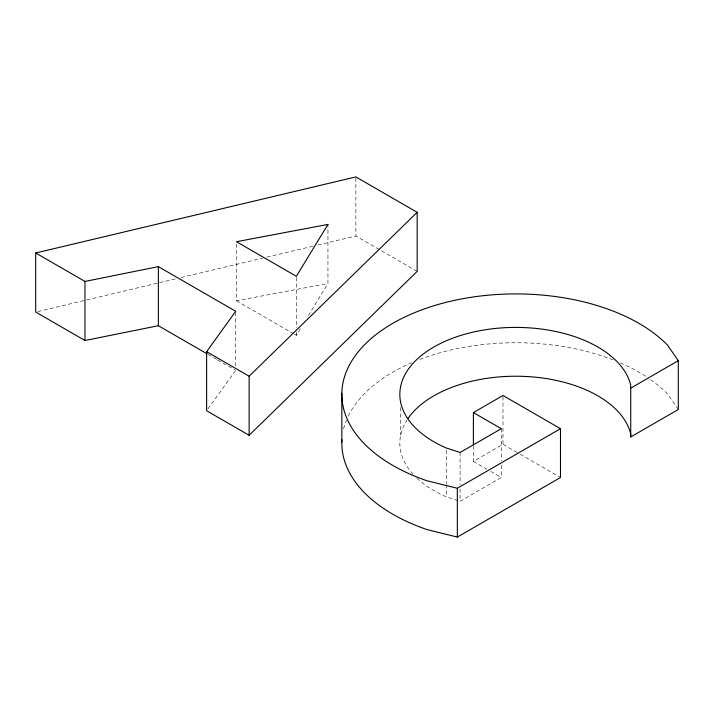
<?xml version="1.0" encoding="UTF-8"?>
<svg xmlns="http://www.w3.org/2000/svg" width="714" height="714" viewBox="0 0 714 714"><rect width="100%" height="100%" fill="white"/><g stroke="black" fill="none" stroke-linecap="round" stroke-linejoin="round"><path stroke-width="0.54" stroke-dasharray="3.57 2.68" d="M294.463 334.268L296.364 335.366L300.38 328.761M308.421 315.561L327.949 283.494L327.949 225.535M207.917 408.952L235.727 370.37M473.391 445.875L473.391 461.414L502.986 444.322L519.283 453.729M501.299 465.314L501.299 477.523L460.093 501.308L460.093 489.099M37.869 311.545L85.626 300.201M86.706 299.942L176.786 278.54M181.124 277.514L262.529 258.173M266.866 257.138L313.535 246.053M317.873 245.018L355.858 235.995L417.163 271.391M236.45 243.938L236.45 300.781L327.949 283.494M416.86 478.121A115.998 66.973 0 0 0 446.312 496.81L457.977 500.612M520.238 454.282L560.49 477.523M236.45 300.781L293.508 333.724M473.391 461.414L486.859 469.187M490.714 471.41L501.299 477.523M208.024 354.376L216.619 359.347M217.574 359.892L234.772 369.825M678.3 409.506L667.536 393.985A174.002 100.46 0 0 0 648.196 377.992M502.986 396.609L502.986 444.322M501.299 428.695L501.299 460.878M460.093 452.489L460.093 484.663M446.312 450.204L446.312 483.494M446.312 484.601L446.312 496.81M400.661 407.498L400.661 435.237M355.858 178.036L355.858 235.995M296.364 277.407L296.364 327.565M296.364 332.019L296.364 335.366M235.727 312.411L235.727 367.032M343.604 428.927A174.002 100.46 0 0 1 346.424 420.287M348.298 416.066A174.002 100.46 0 0 1 411.532 362.792M419.841 359.41A174.002 100.46 0 0 1 613.103 359.901M620.341 362.873A174.002 100.46 0 0 1 647.241 377.34M413.094 474.292A115.998 66.973 0 0 1 406.882 420.207"/><path stroke-width="1.07" d="M35.7 252.988L355.858 176.92L417.163 212.317L417.163 271.391L249.132 435.29L206.623 410.746L206.623 351.672L235.727 311.295L158.356 266.625L84.975 281.441L35.7 252.988L35.7 312.063L84.975 340.516L158.356 325.7L207.069 353.832M249.132 435.29L249.132 376.216L417.163 212.317M473.391 444.768L473.391 412.585L502.986 395.502L560.49 428.695L560.49 477.523L457.326 537.08L427.088 529.609A174.002 100.46 0 0 1 341.935 439.851M408.149 418.297A115.998 66.973 0 0 1 529.627 376.697A115.998 66.973 0 0 1 630.658 433.675L630.73 436.968L678.3 409.506L678.3 360.677L667.536 345.165A174.002 100.46 0 0 0 394.244 322.514A174.002 100.46 0 0 0 427.088 480.79L457.326 488.26L560.49 428.695M630.73 436.968L630.73 388.148L678.3 360.677M473.391 412.585L501.299 428.695L460.093 452.489L446.312 447.99A115.998 66.973 0 0 1 456.657 336.776A115.998 66.973 0 0 1 630.658 384.855L630.73 388.148M206.623 351.672L249.132 376.216M457.326 488.26L457.326 537.08M341.845 393.209L341.845 442.028M158.356 266.625L158.356 325.7M84.975 281.441L84.975 340.516M327.949 224.419L296.364 276.291L236.45 241.707L327.949 224.419"/></g></svg>
